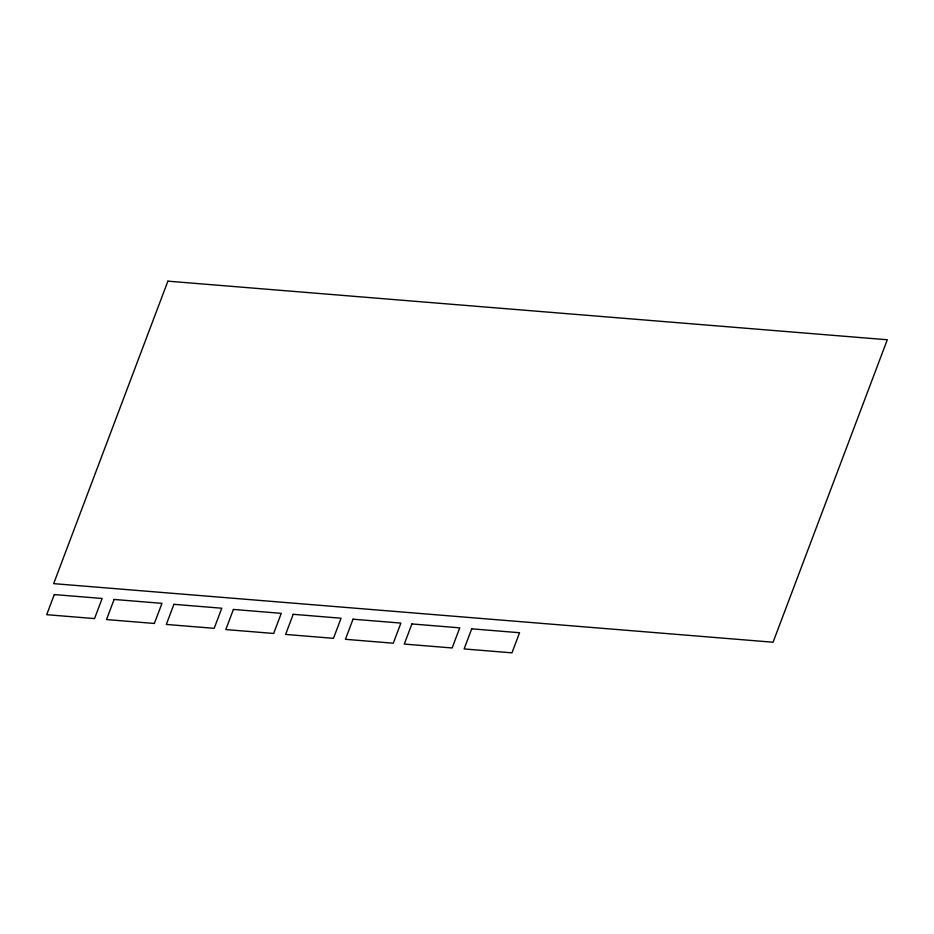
<?xml version="1.0" encoding="UTF-8"?>
<svg xmlns="http://www.w3.org/2000/svg" width="934" height="934" viewBox="0 0 934 934"><rect width="100%" height="100%" fill="white"/><g stroke="black" fill="none" stroke-linecap="round" stroke-linejoin="round"><path stroke-width="1.4" d="M167.887 281.157L53.658 583.633L773.06 642.23L887.3 339.766L167.887 281.157M54.3 594.573L46.7 614.689L94.556 618.588L102.145 598.472L54.3 594.573M114.111 599.453L106.511 619.569L154.367 623.468L161.967 603.341L114.111 599.453M173.922 604.321L166.322 624.437L214.178 628.337L221.778 608.221L173.922 604.321M233.407 609.447L225.806 629.563L273.662 633.462L281.251 613.346L233.407 609.447M293.218 614.315L285.617 634.431L333.473 638.331L341.073 618.215L293.218 614.315M353.029 619.195L345.428 639.311L393.284 643.211L400.884 623.083L353.029 619.195M411.894 623.947L404.294 644.075L452.149 647.974L459.75 627.846L411.894 623.947M471.705 628.827L464.116 648.943L511.96 652.843L519.561 632.727L471.705 628.827"/></g></svg>
